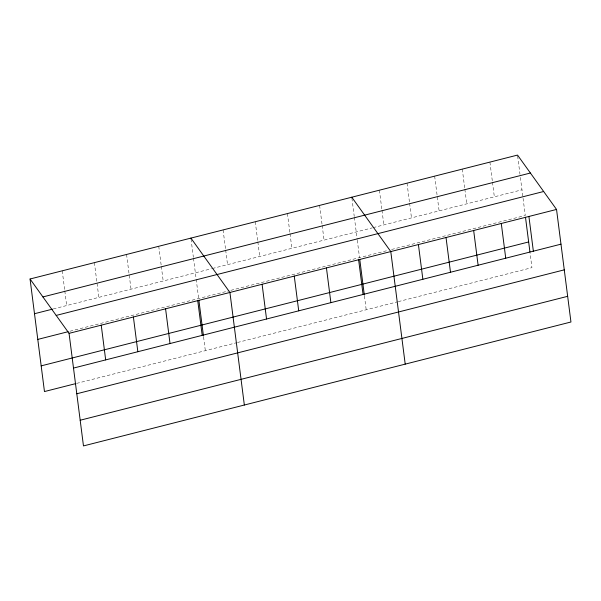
<?xml version="1.0" encoding="UTF-8"?>
<svg xmlns="http://www.w3.org/2000/svg" width="601" height="601" viewBox="0 0 601 601"><rect width="100%" height="100%" fill="white"/><g stroke="black" fill="none" stroke-linecap="round" stroke-linejoin="round"><path stroke-width="0.45" stroke-dasharray="3 2.25" d="M53.264 308.952L211.454 268.737M212.348 268.512L372.274 227.862M373.161 227.629L521.976 189.803M69.964 331.226L229.041 290.794M230.829 290.336L387.149 250.602M391.604 249.468L525.266 215.489L520.098 175.184M76.643 383.385L236.614 342.72M237.508 342.487L397.389 301.852M398.283 301.619L531.945 267.648L530.067 252.968M517.641 155.997L519.985 174.267M489.905 162.105L492.362 181.292M492.474 182.208L494.353 196.827M462.282 169.121L464.738 188.316M464.851 189.225L466.729 203.844M434.658 176.146L439.106 210.868M407.035 183.17L409.491 202.357M409.604 203.273L411.482 217.893M379.404 190.194L381.868 209.381M381.981 210.29L383.859 224.917M351.901 198.127L354.244 216.405M354.357 217.314L357.174 239.273M357.287 240.19L359.526 257.626M364.439 296.015L366.204 309.778M319.612 205.392L322.068 224.579M322.189 225.495L324.059 240.115M287.436 213.573L289.892 232.76M290.013 233.669L291.883 248.296M255.267 221.746L257.724 240.933M257.837 241.85L259.715 256.469M223.091 229.928L225.548 249.115M225.668 250.031L227.539 264.65M191.035 239.018L193.372 257.296M193.492 258.205L196.069 278.331M196.189 279.247L198.653 298.517M203.574 336.906L205.339 350.668M158.747 246.282L161.203 265.469M161.316 266.386L163.194 281.005M126.571 254.463L131.018 289.186M94.395 262.637L98.842 297.36M62.226 270.818L64.683 290.005M64.795 290.922L66.673 305.541"/><path stroke-width="0.9" d="M30.05 278.999L517.529 155.081L556.534 209.441L570.95 322.001L83.471 445.919L69.055 333.352L30.05 278.999L44.466 391.559L75.749 383.611M42.919 296.932L530.398 173.02M34.497 313.722L52.37 309.177M56.186 315.42L543.657 191.501M37.788 339.407L68.176 331.684M69.055 333.352L556.534 209.441M41.176 365.874L528.655 241.955M73.502 368.075L560.981 244.164M76.793 393.768L564.271 269.849M80.181 420.234L567.66 296.316M351.78 197.211L390.785 251.571L405.209 364.131M190.915 238.109L229.92 292.462L244.344 405.029M528.91 216.458L533.357 251.18M525.499 217.314L529.947 252.052M501.287 223.482L505.734 258.205M473.663 230.506L478.111 265.229M446.032 237.53L450.487 272.245M418.409 244.547L422.864 279.27M359.759 259.452L364.326 295.099M358.617 259.752L363.064 294.475M326.441 267.926L330.888 302.649M294.265 276.107L298.72 310.83M262.096 284.281L266.543 319.003M198.886 300.342L203.454 335.989M197.752 300.643L202.199 335.366M165.576 308.816L170.023 343.539M133.399 316.997L137.847 351.72M101.231 325.179L105.678 359.901"/></g></svg>
